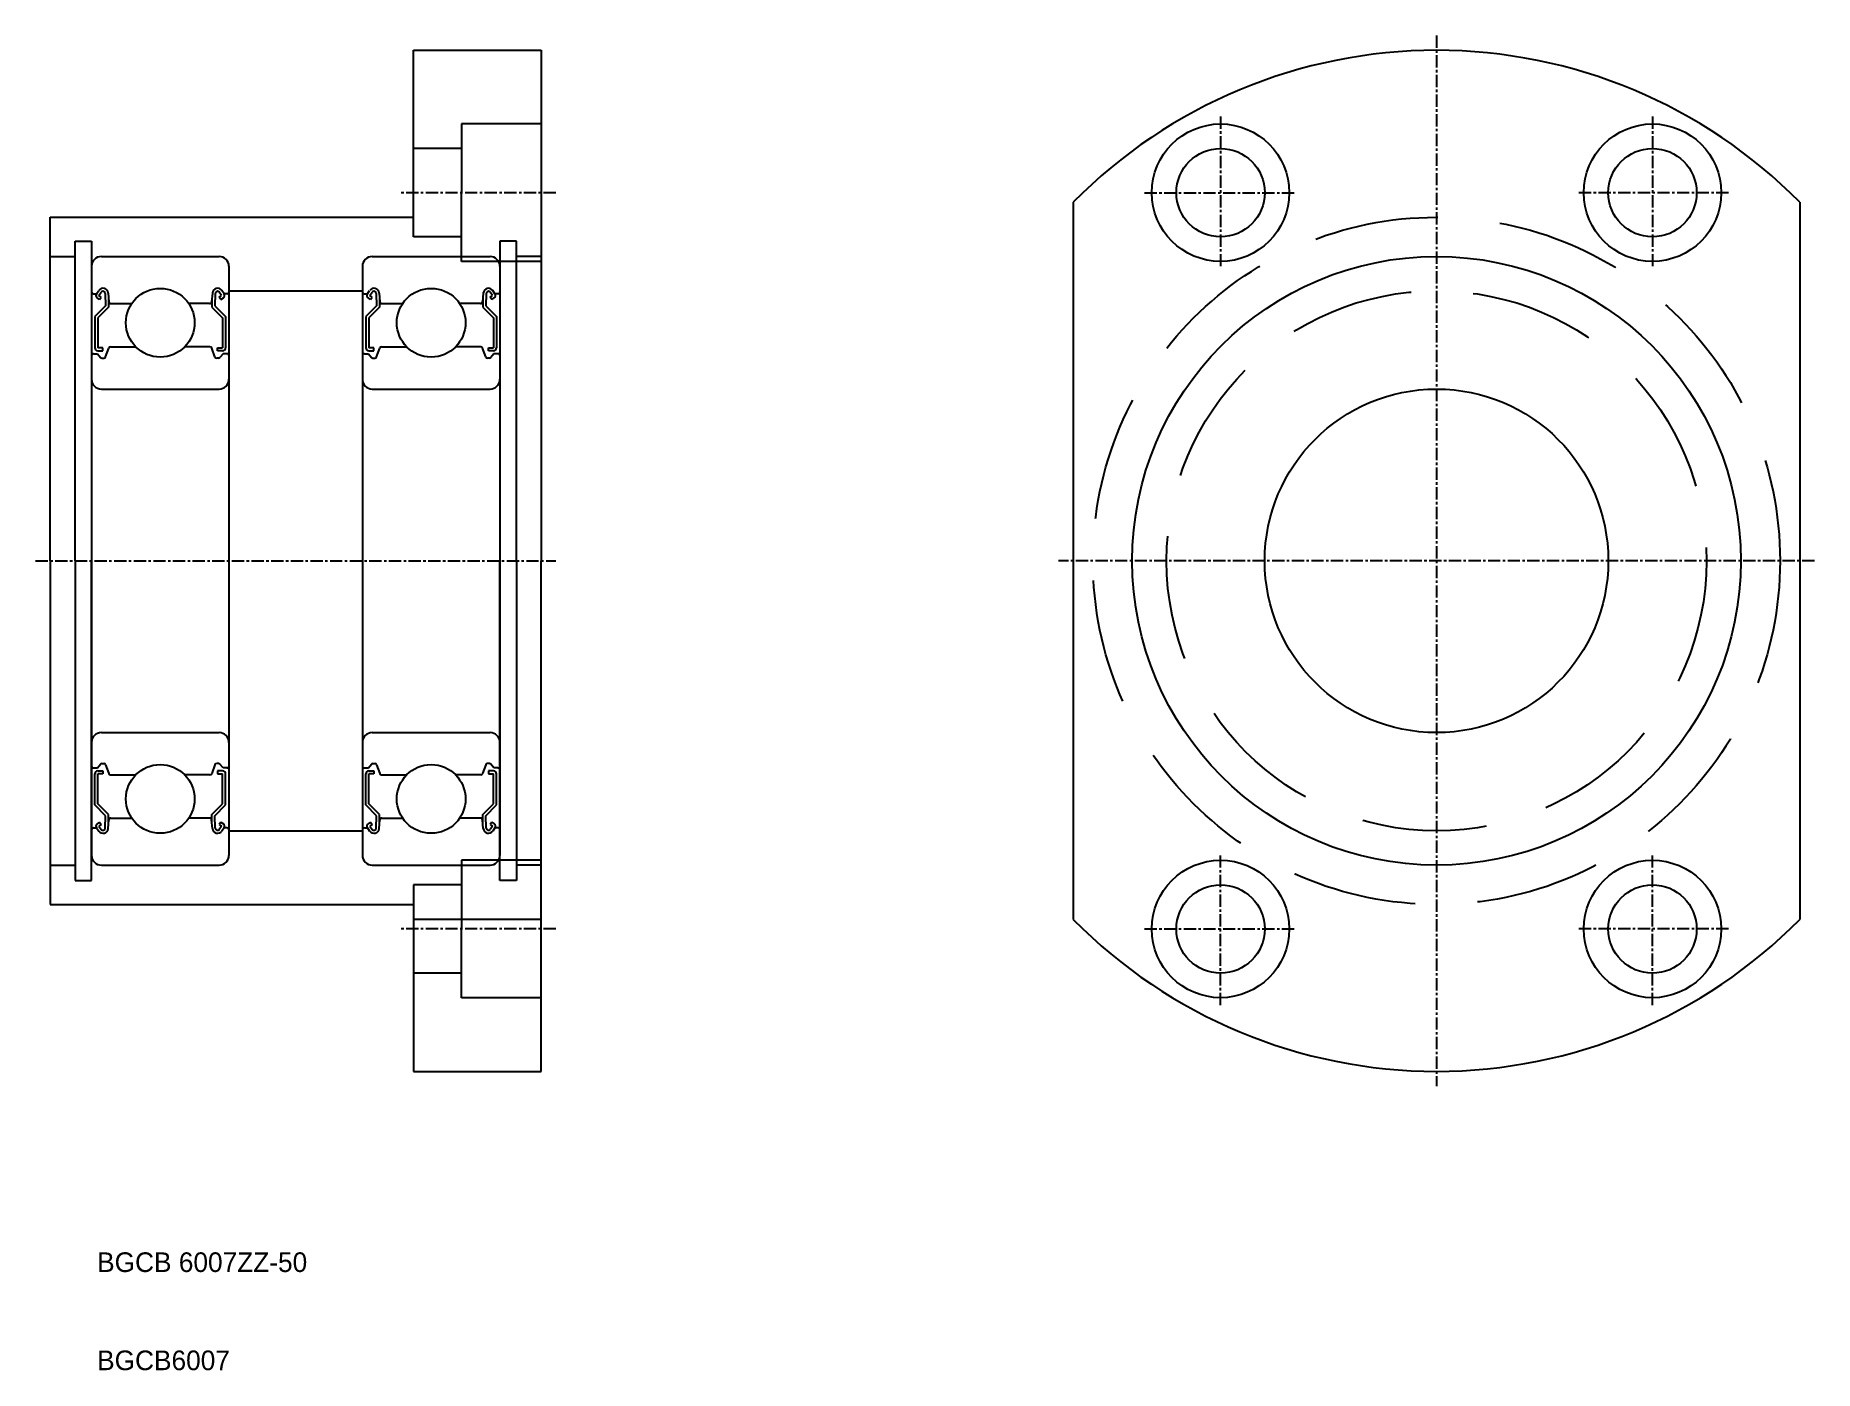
# Model space of a CAD drawing. Extents: x 147 to 329, y 55 to 191.
import ezdxf

# ---------------------------------------------------------------- set-up
doc = ezdxf.new("R2010")
doc.units = 0
doc.linetypes.add('CENTER', pattern=[2, 1.25, -0.25, 0.25, -0.25])
doc.linetypes.add('DASHED', pattern=[19.05, 12.7, -6.35])
doc.layers.get('0').update_dxf_attribs({"linetype": 'CONTINUOUS'})
doc.layers.add('CENTER', color=1, linetype='CENTER')

msp = doc.modelspace()

# ---------------------------------------------------------------- linework, layer by layer
for p, q in [((185.81, 172.12), (185.81, 189.12)), ((185.81, 189.12), (198.81, 189.12)), ((198.81, 189.12), (198.81, 137.12)), ((253.03, 173.66), (253.03, 100.58)), ((327.03, 173.66), (327.03, 100.58)), ((148.81, 172.12), (185.81, 172.12)), ((148.81, 137.12), (148.81, 172.12)), ((151.33, 137.12), (151.33, 169.67)), ((151.33, 169.67), (153.01, 169.67)), ((153.01, 169.67), (153.01, 107.12)), ((194.61, 169.67), (194.61, 137.12)), ((196.29, 169.67), (194.61, 169.67)), ((196.29, 137.12), (196.29, 169.67)), ((148.81, 168.12), (151.33, 168.12)), ((154.01, 168.12), (166.01, 168.12)), ((167.01, 167.12), (167.01, 107.12)), ((180.61, 167.12), (180.61, 107.12)), ((181.61, 168.12), (193.61, 168.12)), ((194.61, 167.12), (194.61, 107.12)), ((198.81, 168.12), (196.29, 168.12)), ((153.21, 164.32), (153.51, 164.32)), ((154.45, 163.1), (153.35, 162)), ((153.51, 164.32), (153.74, 164.65)), ((153.83, 163.73), (153.58, 163.9)), ((153.76, 164.15), (153.99, 164.48)), ((154, 163.98), (153.76, 164.15)), ((153.83, 163.73), (154, 163.98)), ((154.41, 164.36), (154.45, 163.1)), ((154.7, 164.39), (154.78, 163.5)), ((154.75, 163.84), (154.75, 162.97)), ((154.98, 163.32), (157.1, 163.32)), ((165.04, 163.32), (162.92, 163.32)), ((165.32, 164.39), (165.24, 163.5)), ((165.27, 163.84), (165.27, 162.97)), ((165.62, 164.36), (165.57, 163.1)), ((165.57, 163.1), (166.67, 162)), ((166.02, 163.98), (166.26, 164.15)), ((166.19, 163.73), (166.02, 163.98)), ((166.26, 164.15), (166.03, 164.48)), ((166.19, 163.73), (166.44, 163.9)), ((166.51, 164.32), (166.28, 164.65)), ((166.81, 164.32), (166.51, 164.32)), ((167.01, 164.62), (180.61, 164.62)), ((180.81, 164.32), (181.11, 164.32)), ((182.05, 163.1), (180.95, 162)), ((181.11, 164.32), (181.34, 164.65)), ((181.43, 163.73), (181.18, 163.9)), ((181.36, 164.15), (181.59, 164.48)), ((181.6, 163.98), (181.36, 164.15)), ((181.43, 163.73), (181.6, 163.98)), ((182.01, 164.36), (182.05, 163.1)), ((182.3, 164.39), (182.38, 163.5)), ((182.35, 163.84), (182.35, 162.97)), ((182.58, 163.32), (184.7, 163.32)), ((192.64, 163.32), (190.52, 163.32)), ((192.92, 164.39), (192.84, 163.5)), ((192.87, 163.84), (192.87, 162.97)), ((193.22, 164.36), (193.17, 163.1)), ((193.17, 163.1), (194.27, 162)), ((193.62, 163.98), (193.86, 164.15)), ((193.79, 163.73), (193.62, 163.98)), ((193.86, 164.15), (193.63, 164.48)), ((193.79, 163.73), (194.04, 163.9)), ((194.11, 164.32), (193.88, 164.65)), ((194.41, 164.32), (194.11, 164.32)), ((153.35, 162), (153.35, 158.82)), ((154.75, 162.97), (153.65, 161.87)), ((153.65, 161.87), (153.65, 158.82)), ((165.27, 162.97), (166.37, 161.87)), ((166.37, 161.87), (166.37, 158.82)), ((166.67, 162), (166.67, 158.82)), ((180.95, 162), (180.95, 158.82)), ((182.35, 162.97), (181.25, 161.87)), ((181.25, 161.87), (181.25, 158.82)), ((192.87, 162.97), (193.97, 161.87)), ((193.97, 161.87), (193.97, 158.82)), ((194.27, 162), (194.27, 158.82)), ((153.21, 158.22), (153.61, 158.22)), ((153.61, 158.22), (153.93, 157.84)), ((154.17, 158.82), (153.65, 158.82)), ((153.65, 158.52), (154.17, 158.52)), ((154.08, 157.77), (154.26, 157.77)), ((154.17, 158.52), (154.17, 158.82)), ((154.44, 157.9), (154.77, 158.79)), ((154.96, 158.92), (157.51, 158.92)), ((165.07, 158.92), (162.51, 158.92)), ((165.58, 157.9), (165.25, 158.79)), ((165.94, 157.77), (165.76, 157.77)), ((165.85, 158.52), (165.85, 158.82)), ((165.85, 158.82), (166.37, 158.82)), ((166.37, 158.52), (165.85, 158.52)), ((166.41, 158.22), (166.09, 157.84)), ((166.81, 158.22), (166.41, 158.22)), ((180.81, 158.22), (181.21, 158.22)), ((181.21, 158.22), (181.53, 157.84)), ((181.77, 158.82), (181.25, 158.82)), ((181.25, 158.52), (181.77, 158.52)), ((181.68, 157.77), (181.86, 157.77)), ((181.77, 158.52), (181.77, 158.82)), ((182.04, 157.9), (182.37, 158.79)), ((182.56, 158.92), (185.11, 158.92)), ((192.67, 158.92), (190.11, 158.92)), ((193.18, 157.9), (192.85, 158.79)), ((193.54, 157.77), (193.36, 157.77)), ((193.45, 158.52), (193.45, 158.82)), ((193.45, 158.82), (193.97, 158.82)), ((193.97, 158.52), (193.45, 158.52)), ((194.01, 158.22), (193.69, 157.84)), ((194.41, 158.22), (194.01, 158.22)), ((154.01, 154.62), (166.01, 154.62)), ((181.61, 154.62), (193.61, 154.62)), ((148.81, 137.12), (148.81, 102.12)), ((151.33, 137.12), (151.33, 104.57)), ((153.01, 104.57), (153.01, 137.12)), ((194.61, 104.57), (194.61, 137.12)), ((196.29, 137.12), (196.29, 104.57)), ((198.81, 85.12), (198.81, 137.12)), ((154.01, 119.62), (166.01, 119.62)), ((181.61, 119.62), (193.61, 119.62)), ((153.21, 116.02), (153.61, 116.02)), ((153.61, 116.02), (153.93, 116.4)), ((154.08, 116.47), (154.26, 116.47)), ((154.44, 116.34), (154.77, 115.45)), ((165.58, 116.34), (165.25, 115.45)), ((165.94, 116.47), (165.76, 116.47)), ((166.41, 116.02), (166.09, 116.4)), ((166.81, 116.02), (166.41, 116.02)), ((180.81, 116.02), (181.21, 116.02)), ((181.21, 116.02), (181.53, 116.4)), ((181.68, 116.47), (181.86, 116.47)), ((182.04, 116.34), (182.37, 115.45)), ((193.18, 116.34), (192.85, 115.45)), ((193.54, 116.47), (193.36, 116.47)), ((194.01, 116.02), (193.69, 116.4)), ((194.41, 116.02), (194.01, 116.02)), ((153.35, 112.25), (153.35, 115.42)), ((153.65, 115.72), (154.17, 115.72)), ((153.65, 112.37), (153.65, 115.42)), ((154.17, 115.42), (153.65, 115.42)), ((154.17, 115.72), (154.17, 115.42)), ((154.96, 115.32), (157.51, 115.32)), ((165.07, 115.32), (162.51, 115.32)), ((165.85, 115.72), (165.85, 115.42)), ((166.37, 115.72), (165.85, 115.72)), ((165.85, 115.42), (166.37, 115.42)), ((166.37, 112.37), (166.37, 115.42)), ((166.67, 112.25), (166.67, 115.42)), ((180.95, 112.25), (180.95, 115.42)), ((181.25, 115.72), (181.77, 115.72)), ((181.25, 112.37), (181.25, 115.42)), ((181.77, 115.42), (181.25, 115.42)), ((181.77, 115.72), (181.77, 115.42)), ((182.56, 115.32), (185.11, 115.32)), ((192.67, 115.32), (190.11, 115.32)), ((193.97, 115.72), (193.45, 115.72)), ((193.45, 115.72), (193.45, 115.42)), ((193.45, 115.42), (193.97, 115.42)), ((193.97, 112.37), (193.97, 115.42)), ((194.27, 112.25), (194.27, 115.42)), ((154.75, 111.27), (153.65, 112.37)), ((165.27, 111.27), (166.37, 112.37)), ((182.35, 111.27), (181.25, 112.37)), ((192.87, 111.27), (193.97, 112.37)), ((154.45, 111.15), (153.35, 112.25)), ((154.41, 109.89), (154.45, 111.15)), ((154.7, 109.85), (154.78, 110.74)), ((154.75, 110.4), (154.75, 111.27)), ((154.98, 110.92), (157.1, 110.92)), ((165.04, 110.92), (162.92, 110.92)), ((165.32, 109.85), (165.24, 110.74)), ((165.27, 110.4), (165.27, 111.27)), ((165.57, 111.15), (166.67, 112.25)), ((165.62, 109.89), (165.57, 111.15)), ((182.05, 111.15), (180.95, 112.25)), ((182.01, 109.89), (182.05, 111.15)), ((182.3, 109.85), (182.38, 110.74)), ((182.35, 110.4), (182.35, 111.27)), ((182.58, 110.92), (184.7, 110.92)), ((192.64, 110.92), (190.52, 110.92)), ((192.92, 109.85), (192.84, 110.74)), ((192.87, 110.4), (192.87, 111.27)), ((193.17, 111.15), (194.27, 112.25)), ((193.22, 109.89), (193.17, 111.15)), ((153.21, 109.92), (153.51, 109.92)), ((153.51, 109.92), (153.74, 109.59)), ((153.83, 110.51), (153.58, 110.34)), ((154, 110.27), (153.76, 110.09)), ((153.76, 110.09), (153.99, 109.76)), ((153.83, 110.51), (154, 110.27)), ((166.19, 110.51), (166.02, 110.27)), ((166.02, 110.27), (166.26, 110.09)), ((166.26, 110.09), (166.03, 109.76)), ((166.19, 110.51), (166.44, 110.34)), ((166.51, 109.92), (166.28, 109.59)), ((166.81, 109.92), (166.51, 109.92)), ((167.01, 109.62), (180.61, 109.62)), ((180.81, 109.92), (181.11, 109.92)), ((181.11, 109.92), (181.34, 109.59)), ((181.43, 110.51), (181.18, 110.34)), ((181.6, 110.27), (181.36, 110.09)), ((181.36, 110.09), (181.59, 109.76)), ((181.43, 110.51), (181.6, 110.27)), ((193.79, 110.51), (193.62, 110.27)), ((193.62, 110.27), (193.86, 110.09)), ((193.86, 110.09), (193.63, 109.76)), ((193.79, 110.51), (194.04, 110.34)), ((194.11, 109.92), (193.88, 109.59)), ((194.41, 109.92), (194.11, 109.92)), ((148.81, 106.12), (151.33, 106.12)), ((154.01, 106.12), (166.01, 106.12)), ((157.06, 106.12), (157.06, 106.12)), ((159.51, 106.12), (159.51, 106.12)), ((181.61, 106.12), (193.61, 106.12)), ((184.66, 106.12), (184.66, 106.12)), ((187.11, 106.12), (187.11, 106.12)), ((198.81, 106.12), (196.29, 106.12)), ((151.33, 104.57), (153.01, 104.57)), ((196.29, 104.57), (194.61, 104.57)), ((148.81, 102.12), (185.81, 102.12)), ((185.81, 102.12), (185.81, 85.12)), ((198.81, 100.58), (185.81, 100.58)), ((185.81, 85.12), (198.81, 85.12))]:
    msp.add_line(p, q)
at = {"color": 3, "linetype": 'DASHED'}
for p, q in [((198.81, 181.62), (190.71, 181.62)), ((190.71, 181.62), (190.71, 174.62)), ((190.71, 179.12), (185.81, 179.12)), ((190.71, 167.62), (190.71, 174.62)), ((185.81, 170.12), (185.81, 172.12)), ((190.71, 170.12), (185.81, 170.12)), ((198.81, 167.62), (190.71, 167.62)), ((198.81, 106.62), (190.71, 106.62)), ((190.71, 106.62), (190.71, 99.62)), ((190.71, 104.12), (185.81, 104.12)), ((185.81, 104.12), (185.81, 102.12)), ((190.71, 92.62), (190.71, 99.62)), ((190.71, 95.12), (185.81, 95.12)), ((198.81, 92.62), (190.71, 92.62))]:
    msp.add_line(p, q, dxfattribs=at)
for centre, radius in [((268.03, 174.62), 7), ((312.03, 174.62), 7), ((268.03, 174.62), 4.5), ((312.03, 174.62), 4.5), ((290.03, 137.12), 31), ((290.03, 137.12), 17.5), ((268.03, 99.62), 7), ((312.03, 99.62), 7), ((268.03, 99.62), 4.5), ((312.03, 99.62), 4.5)]:
    msp.add_circle(centre, radius)
for radius in [35, 27.5]:
    msp.add_circle((290.03, 137.12), radius, dxfattribs=at)
at = {"color": 7, "linetype": 'CONTINUOUS'}
for centre in [(160.01, 161.37), (187.61, 161.37), (160.01, 112.87), (187.61, 112.87)]:
    msp.add_circle(centre, 3.5, dxfattribs=at)
for centre, radius, start, end in [((290.03, 137.12), 52, 44.6398, 135.3602), ((154.01, 167.12), 1, 90, 180), ((166.01, 167.12), 1, 0, 90), ((181.61, 167.12), 1, 90, 180), ((193.61, 167.12), 1, 0, 90), ((153.21, 164.52), 0.2, 180, 270), ((153.76, 164.15), 0.3, 144.9356, 235.0377), ((154.18, 164.35), 0.53, 5.0651, 144.9356), ((154.18, 164.35), 0.23, 2.1311, 144.9356), ((154.98, 163.52), 0.2, 185.0651, 270), ((165.04, 163.52), 0.2, 270, 354.9349), ((165.85, 164.35), 0.53, 35.0644, 174.9349), ((165.85, 164.35), 0.23, 35.0644, 177.8689), ((166.27, 164.15), 0.3, 304.9623, 35.0644), ((166.81, 164.52), 0.2, 270, 0), ((180.81, 164.52), 0.2, 180, 270), ((181.36, 164.15), 0.3, 144.9356, 235.0377), ((181.78, 164.35), 0.53, 5.0651, 144.9356), ((181.78, 164.35), 0.23, 2.1311, 144.9356), ((182.58, 163.52), 0.2, 185.0651, 270), ((192.64, 163.52), 0.2, 270, 354.9349), ((193.45, 164.35), 0.53, 35.0644, 174.9349), ((193.45, 164.35), 0.23, 35.0644, 177.8689), ((193.87, 164.15), 0.3, 304.9623, 35.0644), ((194.41, 164.52), 0.2, 270, 0), ((153.21, 158.02), 0.2, 90, 180), ((153.65, 158.82), 0.3, 180, 270), ((154.08, 157.97), 0.2, 219.9991, 270), ((154.26, 157.97), 0.2, 270, 339.9703), ((154.96, 158.72), 0.2, 90, 159.9703), ((165.07, 158.72), 0.2, 20.0297, 90), ((165.76, 157.97), 0.2, 200.0297, 270), ((165.94, 157.97), 0.2, 270, 320.0009), ((166.37, 158.82), 0.3, 270, 0), ((166.81, 158.02), 0.2, 0, 90), ((180.81, 158.02), 0.2, 90, 180), ((181.25, 158.82), 0.3, 180, 270), ((181.68, 157.97), 0.2, 219.9991, 270), ((181.86, 157.97), 0.2, 270, 339.9703), ((182.56, 158.72), 0.2, 90, 159.9703), ((192.67, 158.72), 0.2, 20.0297, 90), ((193.36, 157.97), 0.2, 200.0297, 270), ((193.54, 157.97), 0.2, 270, 320.0009), ((193.97, 158.82), 0.3, 270, 0), ((194.41, 158.02), 0.2, 0, 90), ((154.01, 155.62), 1, 180, 270), ((166.01, 155.62), 1, 270, 0), ((181.61, 155.62), 1, 180, 270), ((193.61, 155.62), 1, 270, 0), ((154.01, 118.62), 1, 90, 180), ((166.01, 118.62), 1, 0, 90), ((181.61, 118.62), 1, 90, 180), ((193.61, 118.62), 1, 0, 90), ((153.21, 116.22), 0.2, 180, 270), ((154.08, 116.27), 0.2, 90, 140.0009), ((154.26, 116.27), 0.2, 20.0297, 90), ((165.76, 116.27), 0.2, 90, 159.9703), ((165.94, 116.27), 0.2, 39.9991, 90), ((166.81, 116.22), 0.2, 270, 0), ((180.81, 116.22), 0.2, 180, 270), ((181.68, 116.27), 0.2, 90, 140.0009), ((181.86, 116.27), 0.2, 20.0297, 90), ((193.36, 116.27), 0.2, 90, 159.9703), ((193.54, 116.27), 0.2, 39.9991, 90), ((194.41, 116.22), 0.2, 270, 0), ((153.65, 115.42), 0.3, 90, 180), ((154.96, 115.52), 0.2, 200.0297, 270), ((165.07, 115.52), 0.2, 270, 339.9703), ((166.37, 115.42), 0.3, 0, 90), ((181.25, 115.42), 0.3, 90, 180), ((182.56, 115.52), 0.2, 200.0297, 270), ((192.67, 115.52), 0.2, 270, 339.9703), ((193.97, 115.42), 0.3, 0, 90), ((154.98, 110.72), 0.2, 90, 174.9349), ((165.04, 110.72), 0.2, 5.0651, 90), ((182.58, 110.72), 0.2, 90, 174.9349), ((192.64, 110.72), 0.2, 5.0651, 90), ((153.21, 109.72), 0.2, 90, 180), ((153.76, 110.09), 0.3, 124.9623, 215.0644), ((154.18, 109.9), 0.53, 215.0644, 354.9349), ((154.18, 109.9), 0.23, 215.0644, 357.8689), ((165.85, 109.9), 0.53, 185.0651, 324.9356), ((165.85, 109.9), 0.23, 182.1311, 324.9356), ((166.27, 110.09), 0.3, 324.9356, 55.0377), ((166.81, 109.72), 0.2, 0, 90), ((180.81, 109.72), 0.2, 90, 180), ((181.36, 110.09), 0.3, 124.9623, 215.0644), ((181.78, 109.9), 0.53, 215.0644, 354.9349), ((181.78, 109.9), 0.23, 215.0644, 357.8689), ((193.45, 109.9), 0.53, 185.0651, 324.9356), ((193.45, 109.9), 0.23, 182.1311, 324.9356), ((193.87, 110.09), 0.3, 324.9356, 55.0377), ((194.41, 109.72), 0.2, 0, 90), ((154.01, 107.12), 1, 180, 270), ((166.01, 107.12), 1, 270, 0), ((181.61, 107.12), 1, 180, 270), ((193.61, 107.12), 1, 270, 0), ((290.03, 137.12), 52, 224.6398, 315.3602)]:
    msp.add_arc(centre, radius, start, end)
at = {"layer": 'CENTER', "color": 1, "linetype": 'CENTER'}
for p, q in [((290.03, 190.62), (290.03, 83.62)), ((268.03, 182.37), (268.03, 166.87)), ((312.03, 182.37), (312.03, 166.87)), ((200.31, 174.62), (184.31, 174.62)), ((260.28, 174.62), (275.78, 174.62)), ((319.78, 174.62), (304.28, 174.62)), ((147.31, 137.12), (200.31, 137.12)), ((328.53, 137.12), (251.53, 137.12)), ((268.03, 91.87), (268.03, 107.37)), ((312.03, 91.87), (312.03, 107.37)), ((200.31, 99.62), (184.31, 99.62)), ((260.28, 99.62), (275.78, 99.62)), ((319.78, 99.62), (304.28, 99.62))]:
    msp.add_line(p, q, dxfattribs=at)

# ---------------------------------------------------------------- texts
for s, p in [('BGCB 6007ZZ-50', (153.58, 64.68)), ('BGCB6007', (153.58, 54.68))]:
    msp.add_text(s, height=2).set_placement(p)

doc.saveas('drawing.dxf')
